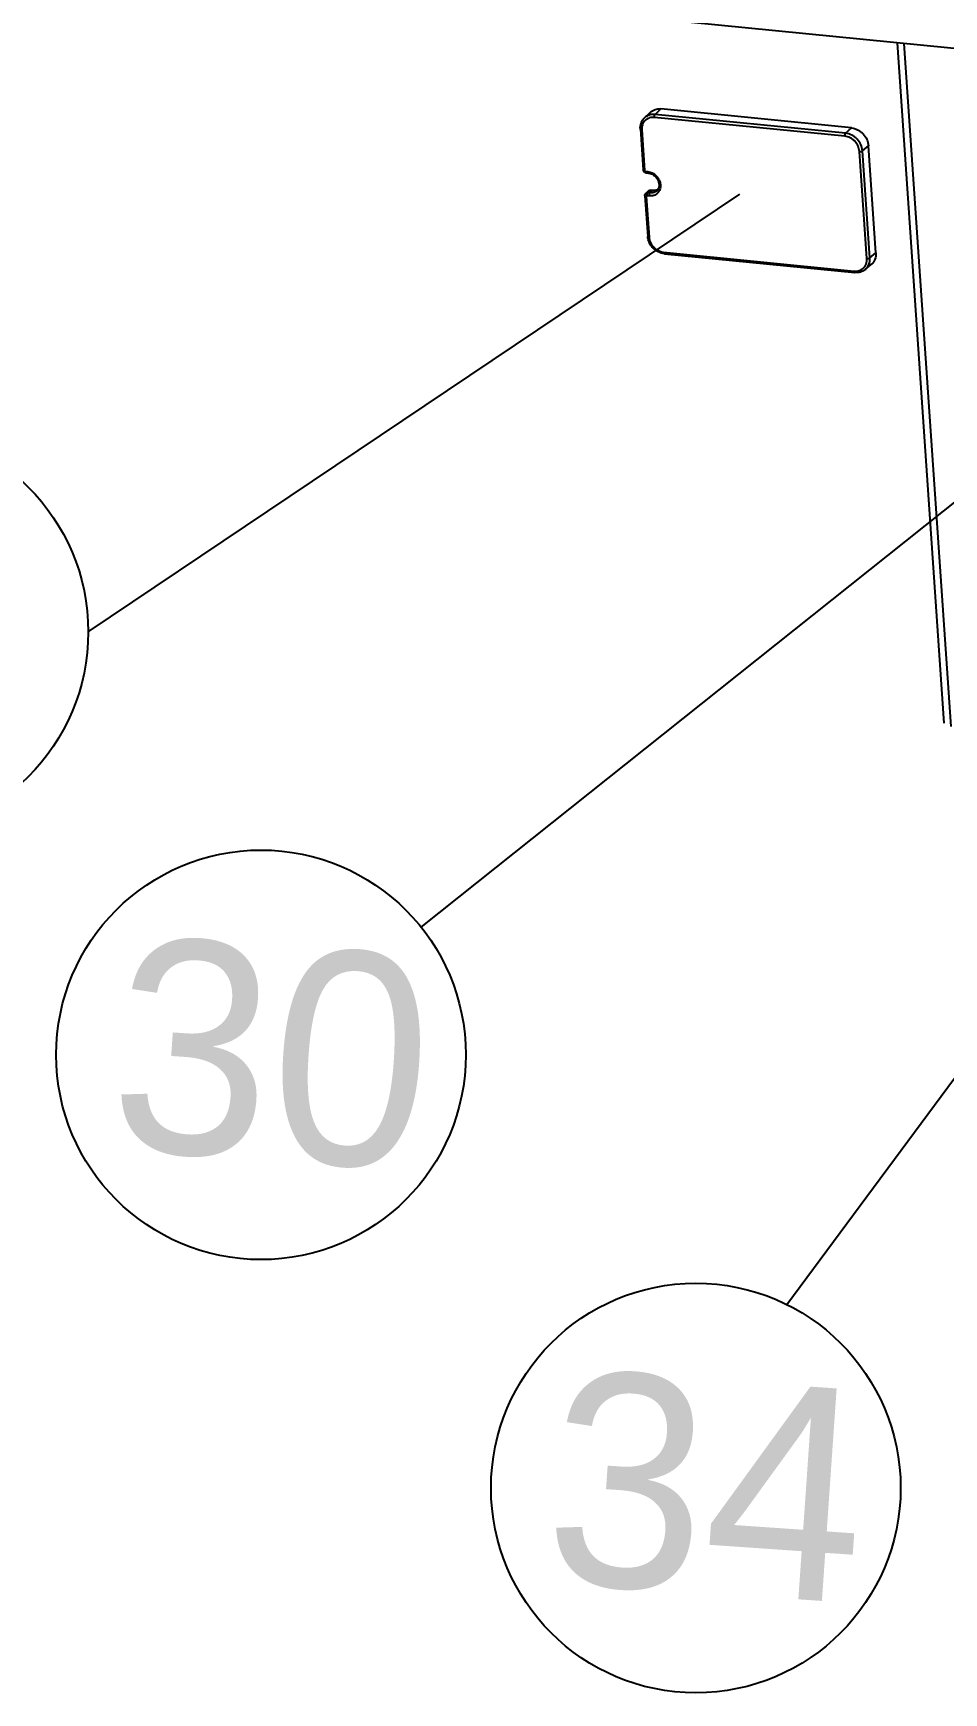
# Model space of a CAD drawing. Extents: x -425 to 6552, y -3049 to 3105.
# Drawn here: x -206.3 to -172.8, y -1738.4 to -1677.4 of the extents above; entities that cross this region are included whole.
import ezdxf

# ---------------------------------------------------------------- set-up
doc = ezdxf.new("R2010")
doc.units = 0
doc.layers.get('0').update_dxf_attribs({"linetype": 'CONTINUOUS'})
doc.layers.add('DIM', color=1, linetype='CONTINUOUS')
doc.styles.add('TEXTSTYLE_3', font='GOTHIC.TTF')

msp = doc.modelspace()

# ---------------------------------------------------------------- linework, layer by layer
at = {"color": 7, "linetype": 'CONTINUOUS'}
for p, q in [((-168.57, -1678.362), (-193.199, -1675.921)), ((-174.565, -1677.768), (-172.847, -1702.758)), ((-174.316, -1677.793), (-172.591, -1702.883)), ((-183.843, -1680.525), (-183.635, -1680.328)), ((-183.452, -1680.399), (-183.239, -1680.2)), ((-176.454, -1681.093), (-183.452, -1680.399)), ((-176.241, -1680.894), (-183.239, -1680.2)), ((-183.996, -1680.943), (-183.894, -1682.434)), ((-183.945, -1680.968), (-183.843, -1682.458)), ((-176.482, -1681.203), (-183.48, -1680.509)), ((-176.454, -1681.093), (-176.241, -1680.894)), ((-175.836, -1681.738), (-175.613, -1681.548)), ((-175.343, -1685.484), (-175.613, -1681.548)), ((-175.677, -1685.696), (-175.948, -1681.76)), ((-175.566, -1685.674), (-175.836, -1681.738)), ((-183.81, -1682.493), (-183.727, -1682.501)), ((-183.784, -1682.547), (-183.702, -1682.555)), ((-183.828, -1683.388), (-183.726, -1684.879)), ((-183.794, -1683.299), (-183.702, -1683.212)), ((-183.777, -1683.413), (-183.675, -1684.904)), ((-183.666, -1683.393), (-183.749, -1683.385)), ((-183.721, -1683.275), (-183.626, -1683.187)), ((-183.638, -1683.283), (-183.721, -1683.275)), ((-183.544, -1683.195), (-183.638, -1683.283)), ((-183.544, -1683.195), (-183.626, -1683.187)), ((-183.14, -1685.461), (-176.142, -1686.155)), ((-183.114, -1685.516), (-176.116, -1686.21)), ((-175.566, -1685.674), (-175.343, -1685.484)), ((-175.734, -1686.098), (-175.514, -1685.914))]:
    msp.add_line(p, q, dxfattribs=at)
for centre, radius, start, end in [((-183.783, -1682.534), 0.0133, 260.09291, 264.32702), ((-183.503, -1682.899), 0.297, 289.0142, 289.35197), ((-183.5, -1682.906), 0.29, 289.32494, 300.12028)]:
    msp.add_arc(centre, radius, start, end, dxfattribs=at)
for points, knots in [([(-183.452, -1680.399), (-183.524, -1680.392), (-183.668, -1680.405), (-183.794, -1680.478), (-183.843, -1680.525)], [0, 0, 0, 0, 0.511669, 1, 1, 1, 1]), ([(-183.635, -1680.328), (-183.585, -1680.28), (-183.457, -1680.205), (-183.311, -1680.193), (-183.239, -1680.2)], [0, 0, 0, 0, 0.488332, 1, 1, 1, 1]), ([(-183.48, -1680.509), (-183.482, -1680.487), (-183.479, -1680.456), (-183.467, -1680.419), (-183.458, -1680.404), (-183.452, -1680.399)], [0, 0, 0, 0, 0.56157, 0.810599, 1, 1, 1, 1]), ([(-183.996, -1680.943), (-184.002, -1680.866), (-183.983, -1680.71), (-183.897, -1680.577), (-183.843, -1680.525)], [0, 0, 0, 0, 0.509251, 1, 1, 1, 1]), ([(-183.945, -1680.968), (-183.952, -1680.967), (-183.965, -1680.965), (-183.983, -1680.959), (-183.996, -1680.95), (-183.996, -1680.943)], [0, 0, 0, 0, 0.351104, 0.639529, 1, 1, 1, 1]), ([(-183.48, -1680.509), (-183.543, -1680.503), (-183.671, -1680.514), (-183.834, -1680.612), (-183.935, -1680.776), (-183.949, -1680.904), (-183.945, -1680.968)], [0, 0, 0, 0, 0.254516, 0.497402, 0.741865, 1, 1, 1, 1]), ([(-176.241, -1680.894), (-176.162, -1680.901), (-176.044, -1680.938), (-175.906, -1681.024), (-175.781, -1681.134), (-175.662, -1681.307), (-175.619, -1681.468), (-175.613, -1681.548)], [0, 0, 0, 0, 0.24317, 0.369913, 0.498329, 0.753789, 1, 1, 1, 1]), ([(-176.482, -1681.203), (-176.484, -1681.181), (-176.481, -1681.149), (-176.469, -1681.113), (-176.46, -1681.098), (-176.454, -1681.093)], [0, 0, 0, 0, 0.56157, 0.810599, 1, 1, 1, 1]), ([(-175.948, -1681.76), (-175.953, -1681.692), (-175.99, -1681.555), (-176.09, -1681.408), (-176.197, -1681.314), (-176.314, -1681.24), (-176.415, -1681.209), (-176.482, -1681.203)], [0, 0, 0, 0, 0.246209, 0.501671, 0.630088, 0.756831, 1, 1, 1, 1]), ([(-175.836, -1681.738), (-175.842, -1681.659), (-175.884, -1681.5), (-176.001, -1681.331), (-176.124, -1681.222), (-176.26, -1681.137), (-176.377, -1681.101), (-176.454, -1681.093)], [0, 0, 0, 0, 0.246211, 0.501671, 0.630087, 0.75683, 1, 1, 1, 1]), ([(-175.948, -1681.76), (-175.926, -1681.763), (-175.895, -1681.761), (-175.857, -1681.751), (-175.842, -1681.743), (-175.836, -1681.738)], [0, 0, 0, 0, 0.558509, 0.809285, 1, 1, 1, 1]), ([(-183.894, -1682.434), (-183.892, -1682.462), (-183.867, -1682.518), (-183.812, -1682.544), (-183.784, -1682.547)], [0, 0, 0, 0, 0.500278, 1, 1, 1, 1]), ([(-183.843, -1682.458), (-183.85, -1682.458), (-183.862, -1682.456), (-183.88, -1682.45), (-183.893, -1682.441), (-183.894, -1682.434)], [0, 0, 0, 0, 0.351104, 0.639529, 1, 1, 1, 1]), ([(-183.843, -1682.458), (-183.842, -1682.467), (-183.834, -1682.483), (-183.818, -1682.492), (-183.81, -1682.493)], [0, 0, 0, 0, 0.502263, 1, 1, 1, 1]), ([(-183.81, -1682.493), (-183.809, -1682.5), (-183.808, -1682.513), (-183.802, -1682.532), (-183.793, -1682.546), (-183.785, -1682.547)], [0, 0, 0, 0, 0.341219, 0.62655, 1, 1, 1, 1]), ([(-183.727, -1682.501), (-183.669, -1682.507), (-183.55, -1682.543), (-183.401, -1682.655), (-183.295, -1682.81), (-183.247, -1682.986), (-183.267, -1683.159), (-183.356, -1683.302), (-183.499, -1683.388), (-183.611, -1683.398), (-183.666, -1683.393)], [0, 0, 0, 0, 0.128348, 0.262541, 0.397374, 0.527326, 0.649341, 0.764892, 0.879695, 1, 1, 1, 1]), ([(-183.727, -1682.501), (-183.727, -1682.508), (-183.725, -1682.521), (-183.72, -1682.541), (-183.709, -1682.555), (-183.702, -1682.555)], [0, 0, 0, 0, 0.344639, 0.630846, 1, 1, 1, 1]), ([(-183.702, -1682.555), (-183.634, -1682.562), (-183.498, -1682.616), (-183.376, -1682.75), (-183.32, -1682.881), (-183.304, -1682.981), (-183.315, -1683.076), (-183.339, -1683.132), (-183.355, -1683.157)], [0, 0, 0, 0, 0.252127, 0.519745, 0.651032, 0.775629, 0.891754, 1, 1, 1, 1]), ([(-183.828, -1683.388), (-183.829, -1683.372), (-183.825, -1683.338), (-183.806, -1683.31), (-183.794, -1683.299)], [0, 0, 0, 0, 0.500606, 1, 1, 1, 1]), ([(-183.777, -1683.413), (-183.784, -1683.412), (-183.797, -1683.41), (-183.815, -1683.404), (-183.828, -1683.395), (-183.828, -1683.388)], [0, 0, 0, 0, 0.351104, 0.639529, 1, 1, 1, 1]), ([(-183.721, -1683.275), (-183.734, -1683.274), (-183.761, -1683.276), (-183.785, -1683.29), (-183.794, -1683.299)], [0, 0, 0, 0, 0.511733, 1, 1, 1, 1]), ([(-183.749, -1683.385), (-183.756, -1683.384), (-183.773, -1683.389), (-183.778, -1683.405), (-183.777, -1683.413)], [0, 0, 0, 0, 0.497133, 1, 1, 1, 1]), ([(-183.749, -1683.385), (-183.75, -1683.363), (-183.747, -1683.331), (-183.735, -1683.295), (-183.726, -1683.28), (-183.721, -1683.275)], [0, 0, 0, 0, 0.56157, 0.810599, 1, 1, 1, 1]), ([(-183.702, -1683.212), (-183.693, -1683.202), (-183.668, -1683.188), (-183.64, -1683.186), (-183.626, -1683.187)], [0, 0, 0, 0, 0.488267, 1, 1, 1, 1]), ([(-183.666, -1683.393), (-183.668, -1683.371), (-183.665, -1683.339), (-183.652, -1683.303), (-183.643, -1683.288), (-183.638, -1683.283)], [0, 0, 0, 0, 0.56157, 0.810599, 1, 1, 1, 1]), ([(-183.394, -1683.205), (-183.425, -1683.234), (-183.504, -1683.28), (-183.593, -1683.288), (-183.638, -1683.283)], [0, 0, 0, 0, 0.488306, 1, 1, 1, 1]), ([(-183.406, -1683.18), (-183.417, -1683.184), (-183.461, -1683.196), (-183.509, -1683.199), (-183.544, -1683.195)], [0, 0, 0, 0, 0.244904, 1, 1, 1, 1]), ([(-183.114, -1685.516), (-183.191, -1685.508), (-183.307, -1685.473), (-183.442, -1685.389), (-183.563, -1685.282), (-183.678, -1685.115), (-183.72, -1684.957), (-183.726, -1684.879)], [0, 0, 0, 0, 0.244759, 0.371152, 0.498839, 0.752954, 1, 1, 1, 1]), ([(-183.675, -1684.904), (-183.681, -1684.903), (-183.694, -1684.901), (-183.712, -1684.895), (-183.725, -1684.886), (-183.726, -1684.879)], [0, 0, 0, 0, 0.351104, 0.639529, 1, 1, 1, 1]), ([(-183.675, -1684.904), (-183.67, -1684.972), (-183.633, -1685.109), (-183.532, -1685.256), (-183.426, -1685.35), (-183.308, -1685.423), (-183.207, -1685.455), (-183.14, -1685.461)], [0, 0, 0, 0, 0.246209, 0.501671, 0.630088, 0.756831, 1, 1, 1, 1]), ([(-183.14, -1685.461), (-183.139, -1685.469), (-183.138, -1685.482), (-183.132, -1685.501), (-183.122, -1685.515), (-183.114, -1685.516)], [0, 0, 0, 0, 0.344639, 0.630846, 1, 1, 1, 1]), ([(-176.142, -1686.155), (-176.079, -1686.161), (-175.952, -1686.15), (-175.788, -1686.051), (-175.688, -1685.888), (-175.673, -1685.76), (-175.677, -1685.696)], [0, 0, 0, 0, 0.254516, 0.497402, 0.741865, 1, 1, 1, 1]), ([(-175.734, -1686.098), (-175.705, -1686.074), (-175.652, -1686.017), (-175.577, -1685.878), (-175.56, -1685.754), (-175.566, -1685.674)], [0, 0, 0, 0, 0.242141, 0.488011, 1, 1, 1, 1]), ([(-175.677, -1685.696), (-175.656, -1685.699), (-175.624, -1685.697), (-175.587, -1685.687), (-175.571, -1685.679), (-175.566, -1685.674)], [0, 0, 0, 0, 0.558509, 0.809285, 1, 1, 1, 1]), ([(-175.343, -1685.484), (-175.337, -1685.566), (-175.354, -1685.691), (-175.431, -1685.832), (-175.484, -1685.89), (-175.514, -1685.914)], [0, 0, 0, 0, 0.511992, 0.757857, 1, 1, 1, 1]), ([(-176.142, -1686.155), (-176.142, -1686.162), (-176.14, -1686.176), (-176.134, -1686.195), (-176.124, -1686.209), (-176.116, -1686.21)], [0, 0, 0, 0, 0.344639, 0.630846, 1, 1, 1, 1]), ([(-175.734, -1686.098), (-175.785, -1686.141), (-175.909, -1686.206), (-176.048, -1686.216), (-176.116, -1686.21)], [0, 0, 0, 0, 0.492328, 1, 1, 1, 1])]:
    msp.add_open_spline(points, degree=3, knots=knots, dxfattribs=at)
msp.add_open_spline([(-183.355, -1683.157), (-183.366, -1683.174), (-183.379, -1683.19), (-183.394, -1683.205)], degree=3, dxfattribs=at)
at = {"layer": 'DIM', "color": 1, "linetype": 'CONTINUOUS'}
for p, q in [((-204.28, -1699.41), (-180.341, -1683.324)), ((-192.05, -1710.26), (-166.349, -1689.783))]:
    msp.add_line(p, q, dxfattribs=at)
at = {"layer": 'DIM'}
msp.add_line((-178.611, -1724.125), (-162.46, -1702.294), dxfattribs=at)
at = {"layer": 'DIM', "color": 1, "linetype": 'CONTINUOUS'}
for centre in [(-211.804, -1699.41), (-197.934, -1714.949), (-181.958, -1730.864)]:
    msp.add_circle(centre, 7.524, dxfattribs=at)

# ---------------------------------------------------------------- texts
at = {"layer": 'DIM', "color": 1, "linetype": 'CONTINUOUS', "char_height": 7.8261, "width": 15.73945, "attachment_point": 1, "rotation": 356.03574, "style": 'TEXTSTYLE_3'}
for s, insert in [('30', (-203.058, -1710.577)), ('34', (-187.082, -1726.492))]:
    msp.add_mtext(s, dxfattribs=dict(at, insert=insert))

doc.saveas('drawing.dxf')
